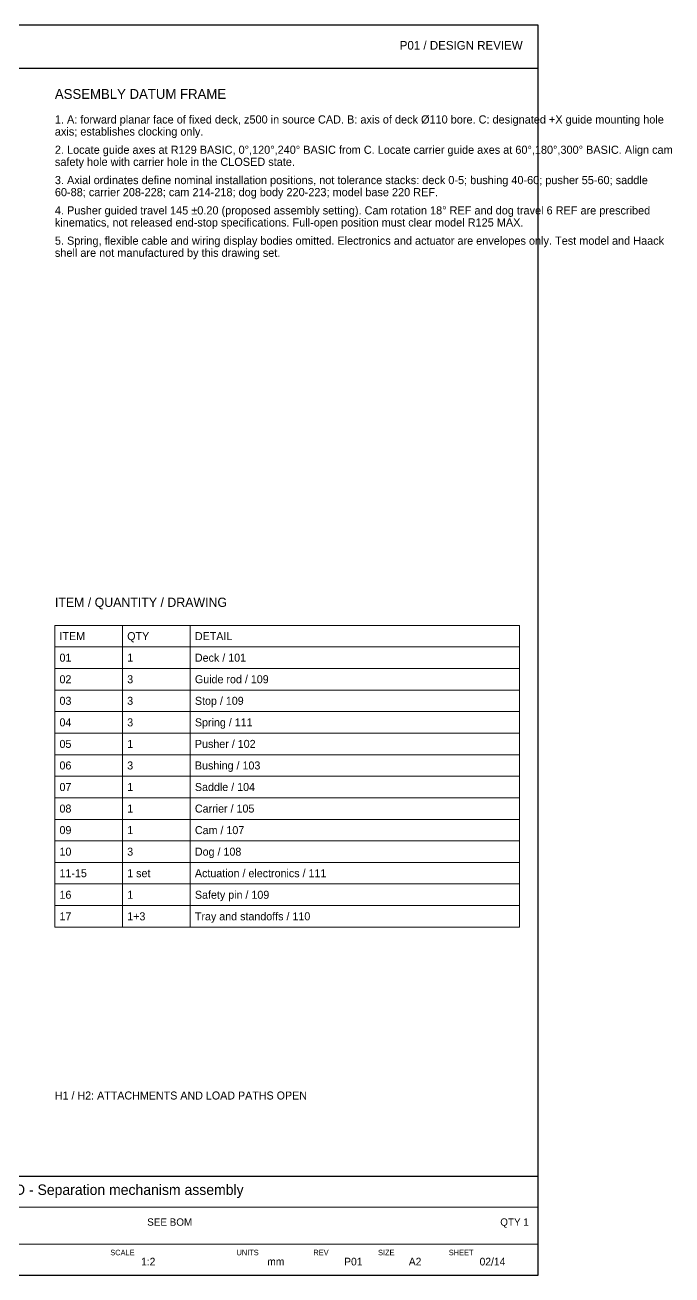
# Model space of a CAD drawing. Header units: millimetres. Extents: x 7 to 631, y -50 to 413.
# Drawn here: x 420.3 to 630.5, y 7 to 413 of the extents above; entities that cross this region are included whole.
import ezdxf
from ezdxf.enums import TextEntityAlignment as Align

# ---------------------------------------------------------------- set-up
doc = ezdxf.new("R2010")
doc.units = ezdxf.units.MM
for name, color, linetype, lineweight in [('BORDER', 7, 'Continuous', 30), ('DIM', 7, 'Continuous', 15), ('NOTES', 7, 'Continuous', 18)]:
    doc.layers.add(name, color=color, linetype=linetype, lineweight=lineweight)

msp = doc.modelspace()

# ---------------------------------------------------------------- linework, layer by layer
at = {"layer": 'BORDER'}
msp.add_line((7, 399), (587, 399), dxfattribs=at)
for points in [[(7, 7), (587, 7), (587, 413), (7, 413)], [(387, 7), (587, 7), (587, 39), (387, 39)]]:
    msp.add_lwpolyline(points, close=True, dxfattribs=at)
at = {"layer": 'DIM'}
for p, q in [((452, 211), (452, 218)), ((474, 211), (474, 218)), ((452, 204), (452, 211)), ((474, 204), (474, 211)), ((452, 197), (452, 204)), ((474, 197), (474, 204)), ((452, 190), (452, 197)), ((474, 190), (474, 197)), ((452, 183), (452, 190)), ((474, 183), (474, 190)), ((452, 176), (452, 183)), ((474, 176), (474, 183)), ((452, 169), (452, 176)), ((474, 169), (474, 176)), ((452, 162), (452, 169)), ((474, 162), (474, 169)), ((452, 155), (452, 162)), ((474, 155), (474, 162)), ((452, 148), (452, 155)), ((474, 148), (474, 155)), ((452, 141), (452, 148)), ((474, 141), (474, 148)), ((452, 134), (452, 141)), ((474, 134), (474, 141)), ((452, 127), (452, 134)), ((474, 127), (474, 134)), ((452, 120), (452, 127)), ((474, 120), (474, 127)), ((387, 29), (587, 29)), ((387, 17), (587, 17))]:
    msp.add_line(p, q, dxfattribs=at)
for points in [[(430, 211), (581, 211), (581, 218), (430, 218)], [(430, 204), (581, 204), (581, 211), (430, 211)], [(430, 197), (581, 197), (581, 204), (430, 204)], [(430, 190), (581, 190), (581, 197), (430, 197)], [(430, 183), (581, 183), (581, 190), (430, 190)], [(430, 176), (581, 176), (581, 183), (430, 183)], [(430, 169), (581, 169), (581, 176), (430, 176)], [(430, 162), (581, 162), (581, 169), (430, 169)], [(430, 155), (581, 155), (581, 162), (430, 162)], [(430, 148), (581, 148), (581, 155), (430, 155)], [(430, 141), (581, 141), (581, 148), (430, 148)], [(430, 134), (581, 134), (581, 141), (430, 141)], [(430, 127), (581, 127), (581, 134), (430, 134)], [(430, 120), (581, 120), (581, 127), (430, 127)]]:
    msp.add_lwpolyline(points, close=True, dxfattribs=at)

# ---------------------------------------------------------------- texts
at = {"layer": 'NOTES'}
for s, height, p in [('P01 / DESIGN REVIEW', 2.8, (582, 405)), ('QTY 1', 2.4, (584, 23))]:
    msp.add_text(s, height=height, dxfattribs=at).set_placement(p, align=Align.RIGHT)
for s, height, p in [('ASSEMBLY DATUM FRAME', 3.2, (430, 389)), ('1. A: forward planar face of fixed deck, z500 in source CAD. B: axis of deck Ø110 bore. C: designated +X guide mounting hole', 2.65, (430, 381)), ('axis; establishes clocking only.', 2.65, (430, 377.078)), ('2. Locate guide axes at R129 BASIC, 0°,120°,240° BASIC from C. Locate carrier guide axes at 60°,180°,300° BASIC. Align cam', 2.65, (430, 371.156)), ('safety hole with carrier hole in the CLOSED state.', 2.65, (430, 367.234)), ('3. Axial ordinates define nominal installation positions, not tolerance stacks: deck 0-5; bushing 40-60; pusher 55-60; saddle', 2.65, (430, 361.312)), ('60-88; carrier 208-228; cam 214-218; dog body 220-223; model base 220 REF.', 2.65, (430, 357.39)), ('4. Pusher guided travel 145 ±0.20 (proposed assembly setting). Cam rotation 18° REF and dog travel 6 REF are prescribed', 2.65, (430, 351.468)), ('kinematics, not released end-stop specifications. Full-open position must clear model R125 MAX.', 2.65, (430, 347.546)), ('5. Spring, flexible cable and wiring display bodies omitted. Electronics and actuator are envelopes only. Test model and Haack', 2.65, (430, 341.624)), ('shell are not manufactured by this drawing set.', 2.65, (430, 337.702)), ('ITEM / QUANTITY / DRAWING', 3, (430, 224)), ('ITEM', 2.6, (431.5, 213.2)), ('QTY', 2.6, (453.5, 213.2)), ('DETAIL', 2.6, (475.5, 213.2)), ('01', 2.6, (431.5, 206.2)), ('1', 2.6, (453.5, 206.2)), ('Deck / 101', 2.6, (475.5, 206.2)), ('02', 2.6, (431.5, 199.2)), ('3', 2.6, (453.5, 199.2)), ('Guide rod / 109', 2.6, (475.5, 199.2)), ('Stop / 109', 2.6, (475.5, 192.2)), ('03', 2.6, (431.5, 192.2)), ('3', 2.6, (453.5, 192.2)), ('04', 2.6, (431.5, 185.2)), ('3', 2.6, (453.5, 185.2)), ('Spring / 111', 2.6, (475.5, 185.2)), ('05', 2.6, (431.5, 178.2)), ('1', 2.6, (453.5, 178.2)), ('Pusher / 102', 2.6, (475.5, 178.2)), ('06', 2.6, (431.5, 171.2)), ('3', 2.6, (453.5, 171.2)), ('Bushing / 103', 2.6, (475.5, 171.2)), ('07', 2.6, (431.5, 164.2)), ('1', 2.6, (453.5, 164.2)), ('Saddle / 104', 2.6, (475.5, 164.2)), ('08', 2.6, (431.5, 157.2)), ('1', 2.6, (453.5, 157.2)), ('Carrier / 105', 2.6, (475.5, 157.2)), ('09', 2.6, (431.5, 150.2)), ('1', 2.6, (453.5, 150.2)), ('Cam / 107', 2.6, (475.5, 150.2)), ('10', 2.6, (431.5, 143.2)), ('3', 2.6, (453.5, 143.2)), ('Dog / 108', 2.6, (475.5, 143.2)), ('11-15', 2.6, (431.5, 136.2)), ('1 set', 2.6, (453.5, 136.2)), ('Actuation / electronics / 111', 2.6, (475.5, 136.2)), ('16', 2.6, (431.5, 129.2)), ('1', 2.6, (453.5, 129.2)), ('Safety pin / 109', 2.6, (475.5, 129.2)), ('17', 2.6, (431.5, 122.2)), ('1+3', 2.6, (453.5, 122.2)), ('Tray and standoffs / 110', 2.6, (475.5, 122.2)), ('H1 / H2: ATTACHMENTS AND LOAD PATHS OPEN', 2.6, (430, 64)), ('SPEED TRIAD - Separation mechanism assembly', 3.4, (390, 33)), ('SEE BOM', 2.4, (460, 23)), ('SCALE', 1.8, (448, 13.4)), ('1:2', 2.5, (458, 10.1)), ('UNITS', 1.8, (489, 13.4)), ('REV', 1.8, (514, 13.4)), ('P01', 2.5, (524, 10.1)), ('SIZE', 1.8, (535, 13.4)), ('A2', 2.5, (545, 10.1)), ('SHEET', 1.8, (558, 13.4)), ('02/14', 2.5, (568, 10.1)), ('mm', 2.5, (499, 10.1))]:
    msp.add_text(s, height=height, dxfattribs=at).set_placement(p)

doc.saveas('drawing.dxf')
